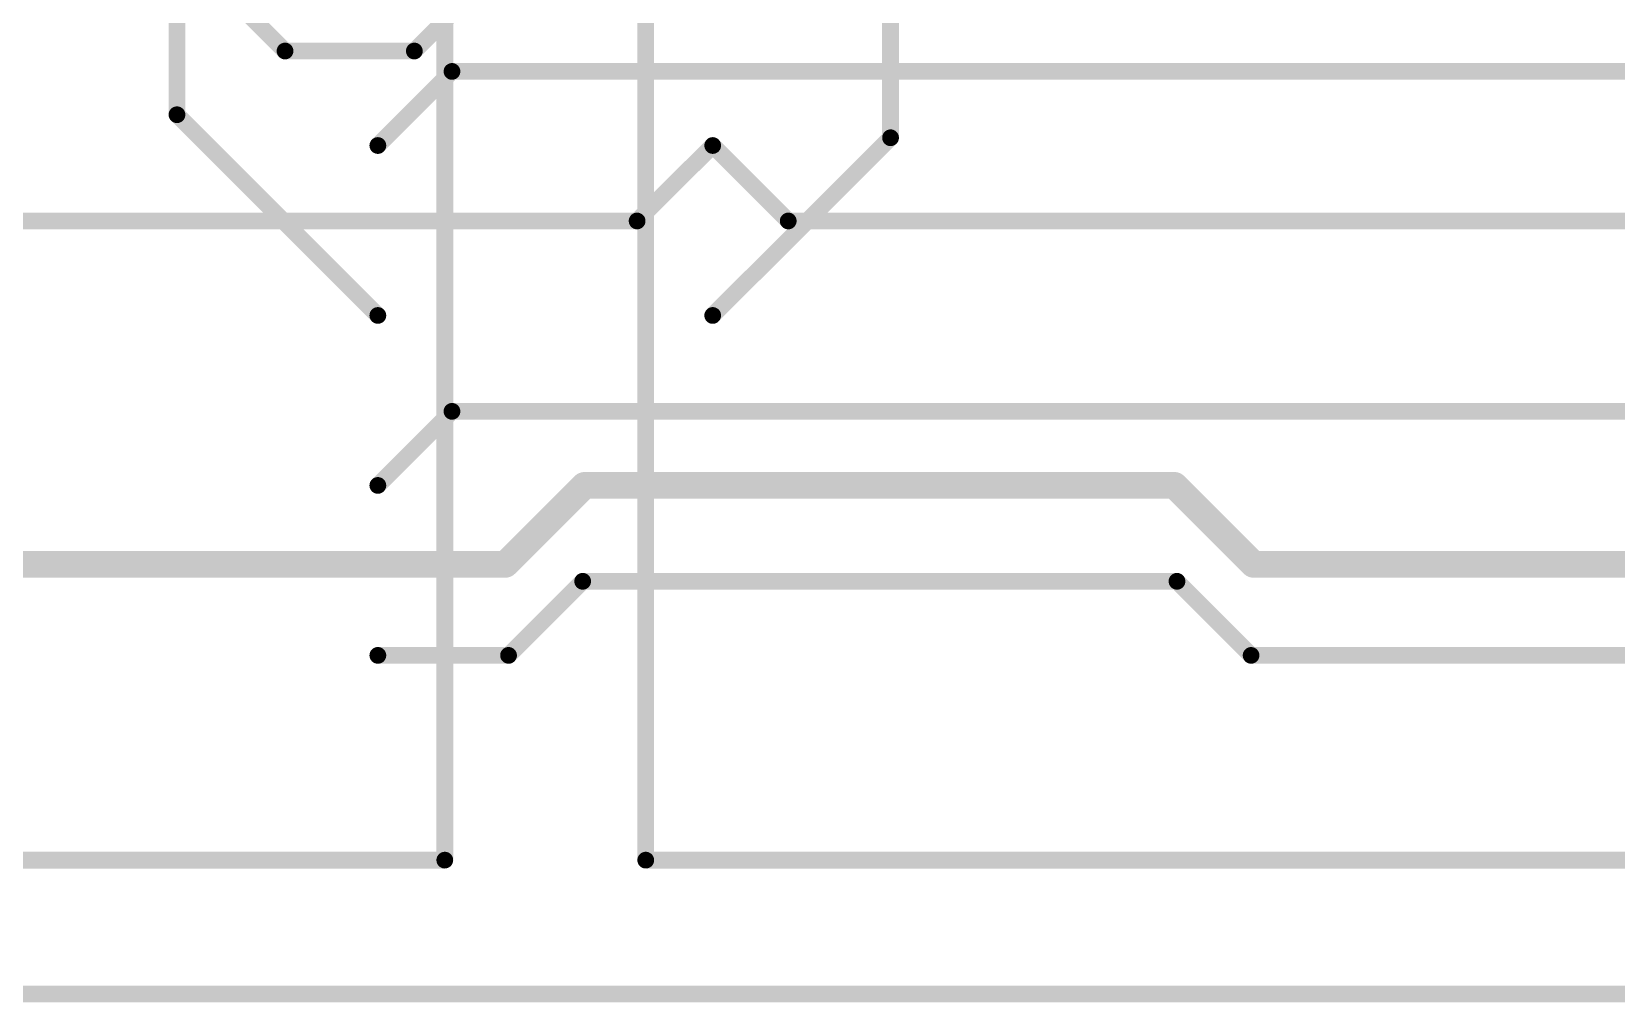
# Model space of a CAD drawing. Header units: millimetres. Extents: x 0 to 841, y 0 to 2540.
# Drawn here: x 55.83 to 79.5, y 59.87 to 74.38 of the extents above; entities that cross this region are included whole.
import ezdxf

# ---------------------------------------------------------------- set-up
doc = ezdxf.new("R2010")
doc.units = ezdxf.units.MM
for name, color, linetype in [('BottomLayer', 5, 'Continuous'), ('BottomSolder', 6, 'Continuous'), ('MultiLayer', 9, 'Continuous'), ('PadHoleLayer', 156, 'Continuous'), ('TopLayer', 1, 'Continuous'), ('TopOverlay', 2, 'Continuous'), ('TopSolder', 216, 'Continuous')]:
    doc.layers.add(name, color=color, linetype=linetype)

# ---------------------------------------------------------------- blocks, each defined once
blk = doc.blocks.new('DIP_24_KR556RT7_95')
at = {"layer": 'BottomLayer'}
h = blk.add_hatch(color=5, dxfattribs=at)
edge = h.paths.add_edge_path()
edge.add_arc((0, -20.32), 0.725, 0, 360)
h = blk.add_hatch(color=5, dxfattribs=at)
edge = h.paths.add_edge_path()
edge.add_arc((0, -22.86), 0.725, 0, 360)
h = blk.add_hatch(color=5, dxfattribs=at)
edge = h.paths.add_edge_path()
edge.add_arc((0, -25.4), 0.725, 0, 360)
h = blk.add_hatch(color=5, dxfattribs=at)
edge = h.paths.add_edge_path()
edge.add_arc((0, -27.94), 0.725, 0, 360)
at = {"layer": 'BottomSolder'}
h = blk.add_hatch(color=6, dxfattribs=at)
edge = h.paths.add_edge_path()
edge.add_arc((0, -20.32), 0.827, 0, 360)
h = blk.add_hatch(color=6, dxfattribs=at)
edge = h.paths.add_edge_path()
edge.add_arc((0, -22.86), 0.827, 0, 360)
h = blk.add_hatch(color=6, dxfattribs=at)
edge = h.paths.add_edge_path()
edge.add_arc((0, -25.4), 0.827, 0, 360)
h = blk.add_hatch(color=6, dxfattribs=at)
edge = h.paths.add_edge_path()
edge.add_arc((0, -27.94), 0.827, 0, 360)
at = {"layer": 'MultiLayer'}
h = blk.add_hatch(color=9, dxfattribs=at)
edge = h.paths.add_edge_path()
edge.add_arc((0, -20.32), 0.725, 0, 360)
h = blk.add_hatch(color=9, dxfattribs=at)
edge = h.paths.add_edge_path()
edge.add_arc((0, -22.86), 0.725, 0, 360)
h = blk.add_hatch(color=9, dxfattribs=at)
edge = h.paths.add_edge_path()
edge.add_arc((0, -25.4), 0.725, 0, 360)
h = blk.add_hatch(color=9, dxfattribs=at)
edge = h.paths.add_edge_path()
edge.add_arc((0, -27.94), 0.725, 0, 360)
at = {"layer": 'PadHoleLayer'}
h = blk.add_hatch(color=156, dxfattribs=at)
edge = h.paths.add_edge_path()
edge.add_arc((0, -20.32), 0.45, 0, 360)
h = blk.add_hatch(color=156, dxfattribs=at)
edge = h.paths.add_edge_path()
edge.add_arc((0, -22.86), 0.45, 0, 360)
h = blk.add_hatch(color=156, dxfattribs=at)
edge = h.paths.add_edge_path()
edge.add_arc((0, -25.4), 0.45, 0, 360)
h = blk.add_hatch(color=156, dxfattribs=at)
edge = h.paths.add_edge_path()
edge.add_arc((0, -27.94), 0.45, 0, 360)
at = {"layer": 'TopLayer'}
h = blk.add_hatch(color=1, dxfattribs=at)
edge = h.paths.add_edge_path()
edge.add_arc((0, -20.32), 0.725, 0, 360)
h = blk.add_hatch(color=1, dxfattribs=at)
edge = h.paths.add_edge_path()
edge.add_arc((0, -22.86), 0.725, 0, 360)
h = blk.add_hatch(color=1, dxfattribs=at)
edge = h.paths.add_edge_path()
edge.add_arc((0, -25.4), 0.725, 0, 360)
h = blk.add_hatch(color=1, dxfattribs=at)
edge = h.paths.add_edge_path()
edge.add_arc((0, -27.94), 0.725, 0, 360)
at = {"layer": 'TopSolder'}
h = blk.add_hatch(color=216, dxfattribs=at)
edge = h.paths.add_edge_path()
edge.add_arc((0, -20.32), 0.827, 0, 360)
h = blk.add_hatch(color=216, dxfattribs=at)
edge = h.paths.add_edge_path()
edge.add_arc((0, -22.86), 0.827, 0, 360)
h = blk.add_hatch(color=216, dxfattribs=at)
edge = h.paths.add_edge_path()
edge.add_arc((0, -25.4), 0.827, 0, 360)
h = blk.add_hatch(color=216, dxfattribs=at)
edge = h.paths.add_edge_path()
edge.add_arc((0, -27.94), 0.827, 0, 360)
at = {"layer": 'TopOverlay', "const_width": 0.25}
for points in [[(-1, -31), (-1, 3)], [(-1, -31), (16, -31)]]:
    blk.add_lwpolyline(points, dxfattribs=at)
at = {"layer": 'TopOverlay', "const_width": 0.125}
blk.add_lwpolyline([(-1.062, -31, 1), (-0.937, -31, 1)], format="xyb", close=True, dxfattribs=at)
blk.add_lwpolyline([(-1.062, -31, 1), (-0.937, -31, 1)], format="xyb", close=True, dxfattribs=at)
blk = doc.blocks.new('DIP_24_KR556RT7_107')
at = {"layer": 'BottomLayer'}
h = blk.add_hatch(color=5, dxfattribs=at)
edge = h.paths.add_edge_path()
edge.add_arc((15, -20.32), 0.725, 0, 360)
h = blk.add_hatch(color=5, dxfattribs=at)
edge = h.paths.add_edge_path()
edge.add_arc((15, -22.86), 0.725, 0, 360)
h = blk.add_hatch(color=5, dxfattribs=at)
edge = h.paths.add_edge_path()
edge.add_arc((15, -25.4), 0.725, 0, 360)
h = blk.add_hatch(color=5, dxfattribs=at)
edge = h.paths.add_edge_path()
edge.add_arc((15, -27.94), 0.725, 0, 360)
at = {"layer": 'BottomSolder'}
h = blk.add_hatch(color=6, dxfattribs=at)
edge = h.paths.add_edge_path()
edge.add_arc((15, -20.32), 0.827, 0, 360)
h = blk.add_hatch(color=6, dxfattribs=at)
edge = h.paths.add_edge_path()
edge.add_arc((15, -22.86), 0.827, 0, 360)
h = blk.add_hatch(color=6, dxfattribs=at)
edge = h.paths.add_edge_path()
edge.add_arc((15, -25.4), 0.827, 0, 360)
h = blk.add_hatch(color=6, dxfattribs=at)
edge = h.paths.add_edge_path()
edge.add_arc((15, -27.94), 0.827, 0, 360)
at = {"layer": 'MultiLayer'}
h = blk.add_hatch(color=9, dxfattribs=at)
edge = h.paths.add_edge_path()
edge.add_arc((15, -20.32), 0.725, 0, 360)
h = blk.add_hatch(color=9, dxfattribs=at)
edge = h.paths.add_edge_path()
edge.add_arc((15, -22.86), 0.725, 0, 360)
h = blk.add_hatch(color=9, dxfattribs=at)
edge = h.paths.add_edge_path()
edge.add_arc((15, -25.4), 0.725, 0, 360)
h = blk.add_hatch(color=9, dxfattribs=at)
edge = h.paths.add_edge_path()
edge.add_arc((15, -27.94), 0.725, 0, 360)
at = {"layer": 'PadHoleLayer'}
h = blk.add_hatch(color=156, dxfattribs=at)
edge = h.paths.add_edge_path()
edge.add_arc((15, -20.32), 0.45, 0, 360)
h = blk.add_hatch(color=156, dxfattribs=at)
edge = h.paths.add_edge_path()
edge.add_arc((15, -22.86), 0.45, 0, 360)
h = blk.add_hatch(color=156, dxfattribs=at)
edge = h.paths.add_edge_path()
edge.add_arc((15, -25.4), 0.45, 0, 360)
h = blk.add_hatch(color=156, dxfattribs=at)
edge = h.paths.add_edge_path()
edge.add_arc((15, -27.94), 0.45, 0, 360)
at = {"layer": 'TopLayer'}
h = blk.add_hatch(color=1, dxfattribs=at)
edge = h.paths.add_edge_path()
edge.add_arc((15, -20.32), 0.725, 0, 360)
h = blk.add_hatch(color=1, dxfattribs=at)
edge = h.paths.add_edge_path()
edge.add_arc((15, -22.86), 0.725, 0, 360)
h = blk.add_hatch(color=1, dxfattribs=at)
edge = h.paths.add_edge_path()
edge.add_arc((15, -25.4), 0.725, 0, 360)
h = blk.add_hatch(color=1, dxfattribs=at)
edge = h.paths.add_edge_path()
edge.add_arc((15, -27.94), 0.725, 0, 360)
at = {"layer": 'TopSolder'}
h = blk.add_hatch(color=216, dxfattribs=at)
edge = h.paths.add_edge_path()
edge.add_arc((15, -20.32), 0.827, 0, 360)
h = blk.add_hatch(color=216, dxfattribs=at)
edge = h.paths.add_edge_path()
edge.add_arc((15, -22.86), 0.827, 0, 360)
h = blk.add_hatch(color=216, dxfattribs=at)
edge = h.paths.add_edge_path()
edge.add_arc((15, -25.4), 0.827, 0, 360)
h = blk.add_hatch(color=216, dxfattribs=at)
edge = h.paths.add_edge_path()
edge.add_arc((15, -27.94), 0.827, 0, 360)
at = {"layer": 'TopOverlay', "const_width": 0.25}
for points in [[(16, -31), (16, 3)], [(-1, -31), (16, -31)]]:
    blk.add_lwpolyline(points, dxfattribs=at)
at = {"layer": 'TopOverlay', "const_width": 0.125}
blk.add_lwpolyline([(15.937, -31, 1), (16.062, -31, 1)], format="xyb", close=True, dxfattribs=at)
blk.add_lwpolyline([(15.937, -31, 1), (16.062, -31, 1)], format="xyb", close=True, dxfattribs=at)

msp = doc.modelspace()

# ---------------------------------------------------------------- linework, layer by layer
at = {"layer": 'BottomLayer'}
for points, const_width in [([(61, 72.68), (62.107, 73.787)], 0.25), ([(62.107, 73.787), (79.893, 73.787)], 0.25), ([(64.872, 71.552), (66, 72.68)], 0.25), ([(66, 72.68), (67.128, 71.552)], 0.25), ([(47.128, 71.552), (64.872, 71.552)], 0.25), ([(67.128, 71.552), (84.872, 71.552)], 0.25), ([(61, 67.6), (62.107, 68.707)], 0.25), ([(62.107, 68.707), (79.893, 68.707)], 0.25), ([(62.905, 66.421), (64.084, 67.6)], 0.4), ([(64.084, 67.6), (66, 67.6)], 0.4), ([(66, 67.6), (72.898, 67.6)], 0.4), ([(72.898, 67.6), (74.077, 66.421)], 0.4), ([(47.179, 66.421), (62.905, 66.421)], 0.4), ([(74.077, 66.421), (84.821, 66.421)], 0.4), ([(62.952, 65.06), (64.059, 66.167)], 0.25), ([(64.059, 66.167), (72.934, 66.167)], 0.25), ([(72.934, 66.167), (74.041, 65.06)], 0.25), ([(61, 65.06), (62.952, 65.06)], 0.25), ([(74.041, 65.06), (81, 65.06)], 0.25)]:
    msp.add_lwpolyline(points, dxfattribs=dict(at, const_width=const_width))
for points, const_width in [([(62.044, 73.787, 1), (62.169, 73.787, 1)], 0.125), ([(62.044, 73.787, 1), (62.169, 73.787, 1)], 0.125), ([(60.937, 72.68, 1), (61.062, 72.68, 1)], 0.125), ([(65.938, 72.68, 1), (66.063, 72.68, 1)], 0.125), ([(65.938, 72.68, 1), (66.063, 72.68, 1)], 0.125), ([(64.809, 71.552, 1), (64.934, 71.552, 1)], 0.125), ([(64.809, 71.552, 1), (64.934, 71.552, 1)], 0.125), ([(67.066, 71.552, 1), (67.191, 71.552, 1)], 0.125), ([(67.066, 71.552, 1), (67.191, 71.552, 1)], 0.125), ([(62.044, 68.707, 1), (62.169, 68.707, 1)], 0.125), ([(62.044, 68.707, 1), (62.169, 68.707, 1)], 0.125), ([(60.937, 67.6, 1), (61.062, 67.6, 1)], 0.125), ([(63.984, 67.6, 1), (64.184, 67.6, 1)], 0.2), ([(63.984, 67.6, 1), (64.184, 67.6, 1)], 0.2), ([(65.9, 67.6, 1), (66.1, 67.6, 1)], 0.2), ([(65.9, 67.6, 1), (66.1, 67.6, 1)], 0.2), ([(72.798, 67.6, 1), (72.998, 67.6, 1)], 0.2), ([(72.798, 67.6, 1), (72.998, 67.6, 1)], 0.2), ([(62.805, 66.421, 1), (63.005, 66.421, 1)], 0.2), ([(62.805, 66.421, 1), (63.005, 66.421, 1)], 0.2), ([(73.977, 66.421, 1), (74.177, 66.421, 1)], 0.2), ([(73.977, 66.421, 1), (74.177, 66.421, 1)], 0.2), ([(63.996, 66.167, 1), (64.121, 66.167, 1)], 0.125), ([(63.996, 66.167, 1), (64.121, 66.167, 1)], 0.125), ([(72.872, 66.167, 1), (72.997, 66.167, 1)], 0.125), ([(72.872, 66.167, 1), (72.997, 66.167, 1)], 0.125), ([(60.937, 65.06, 1), (61.062, 65.06, 1)], 0.125), ([(62.889, 65.06, 1), (63.014, 65.06, 1)], 0.125), ([(62.889, 65.06, 1), (63.014, 65.06, 1)], 0.125), ([(73.979, 65.06, 1), (74.103, 65.06, 1)], 0.125), ([(73.979, 65.06, 1), (74.103, 65.06, 1)], 0.125)]:
    msp.add_lwpolyline(points, format="xyb", close=True, dxfattribs=dict(at, const_width=const_width))
at = {"layer": 'TopLayer', "const_width": 0.25}
for points in [[(68.656, 72.796), (68.656, 103.956)], [(58, 73.14), (58, 102.76)], [(58.888, 74.817), (59.613, 74.092)], [(61.544, 74.092), (62.128, 74.676)], [(59.613, 74.092), (61.544, 74.092)], [(58, 73.14), (61, 70.14)], [(66, 70.14), (68.656, 72.796)]]:
    msp.add_lwpolyline(points, dxfattribs=at)
at = {"layer": 'TopLayer', "const_width": 0.125}
for points in [[(59.551, 74.092, 1), (59.676, 74.092, 1)], [(59.551, 74.092, 1), (59.676, 74.092, 1)], [(61.482, 74.092, 1), (61.607, 74.092, 1)], [(61.482, 74.092, 1), (61.607, 74.092, 1)], [(57.937, 73.14, 1), (58.062, 73.14, 1)], [(57.937, 73.14, 1), (58.062, 73.14, 1)], [(68.594, 72.796, 1), (68.719, 72.796, 1)], [(68.594, 72.796, 1), (68.719, 72.796, 1)], [(60.937, 70.14, 1), (61.062, 70.14, 1)], [(65.938, 70.14, 1), (66.063, 70.14, 1)]]:
    msp.add_lwpolyline(points, format="xyb", close=True, dxfattribs=at)
at = {"layer": 'TopOverlay', "const_width": 0.25}
msp.add_lwpolyline([(40, 60), (195, 60)], dxfattribs=at)

# ---------------------------------------------------------------- block references
at = {"rotation": 360}
for name, p in [('DIP_24_KR556RT7_95', (66, 93)), ('DIP_24_KR556RT7_107', (46, 93))]:
    msp.add_blockref(name, p, dxfattribs=at)

doc.saveas('drawing.dxf')
